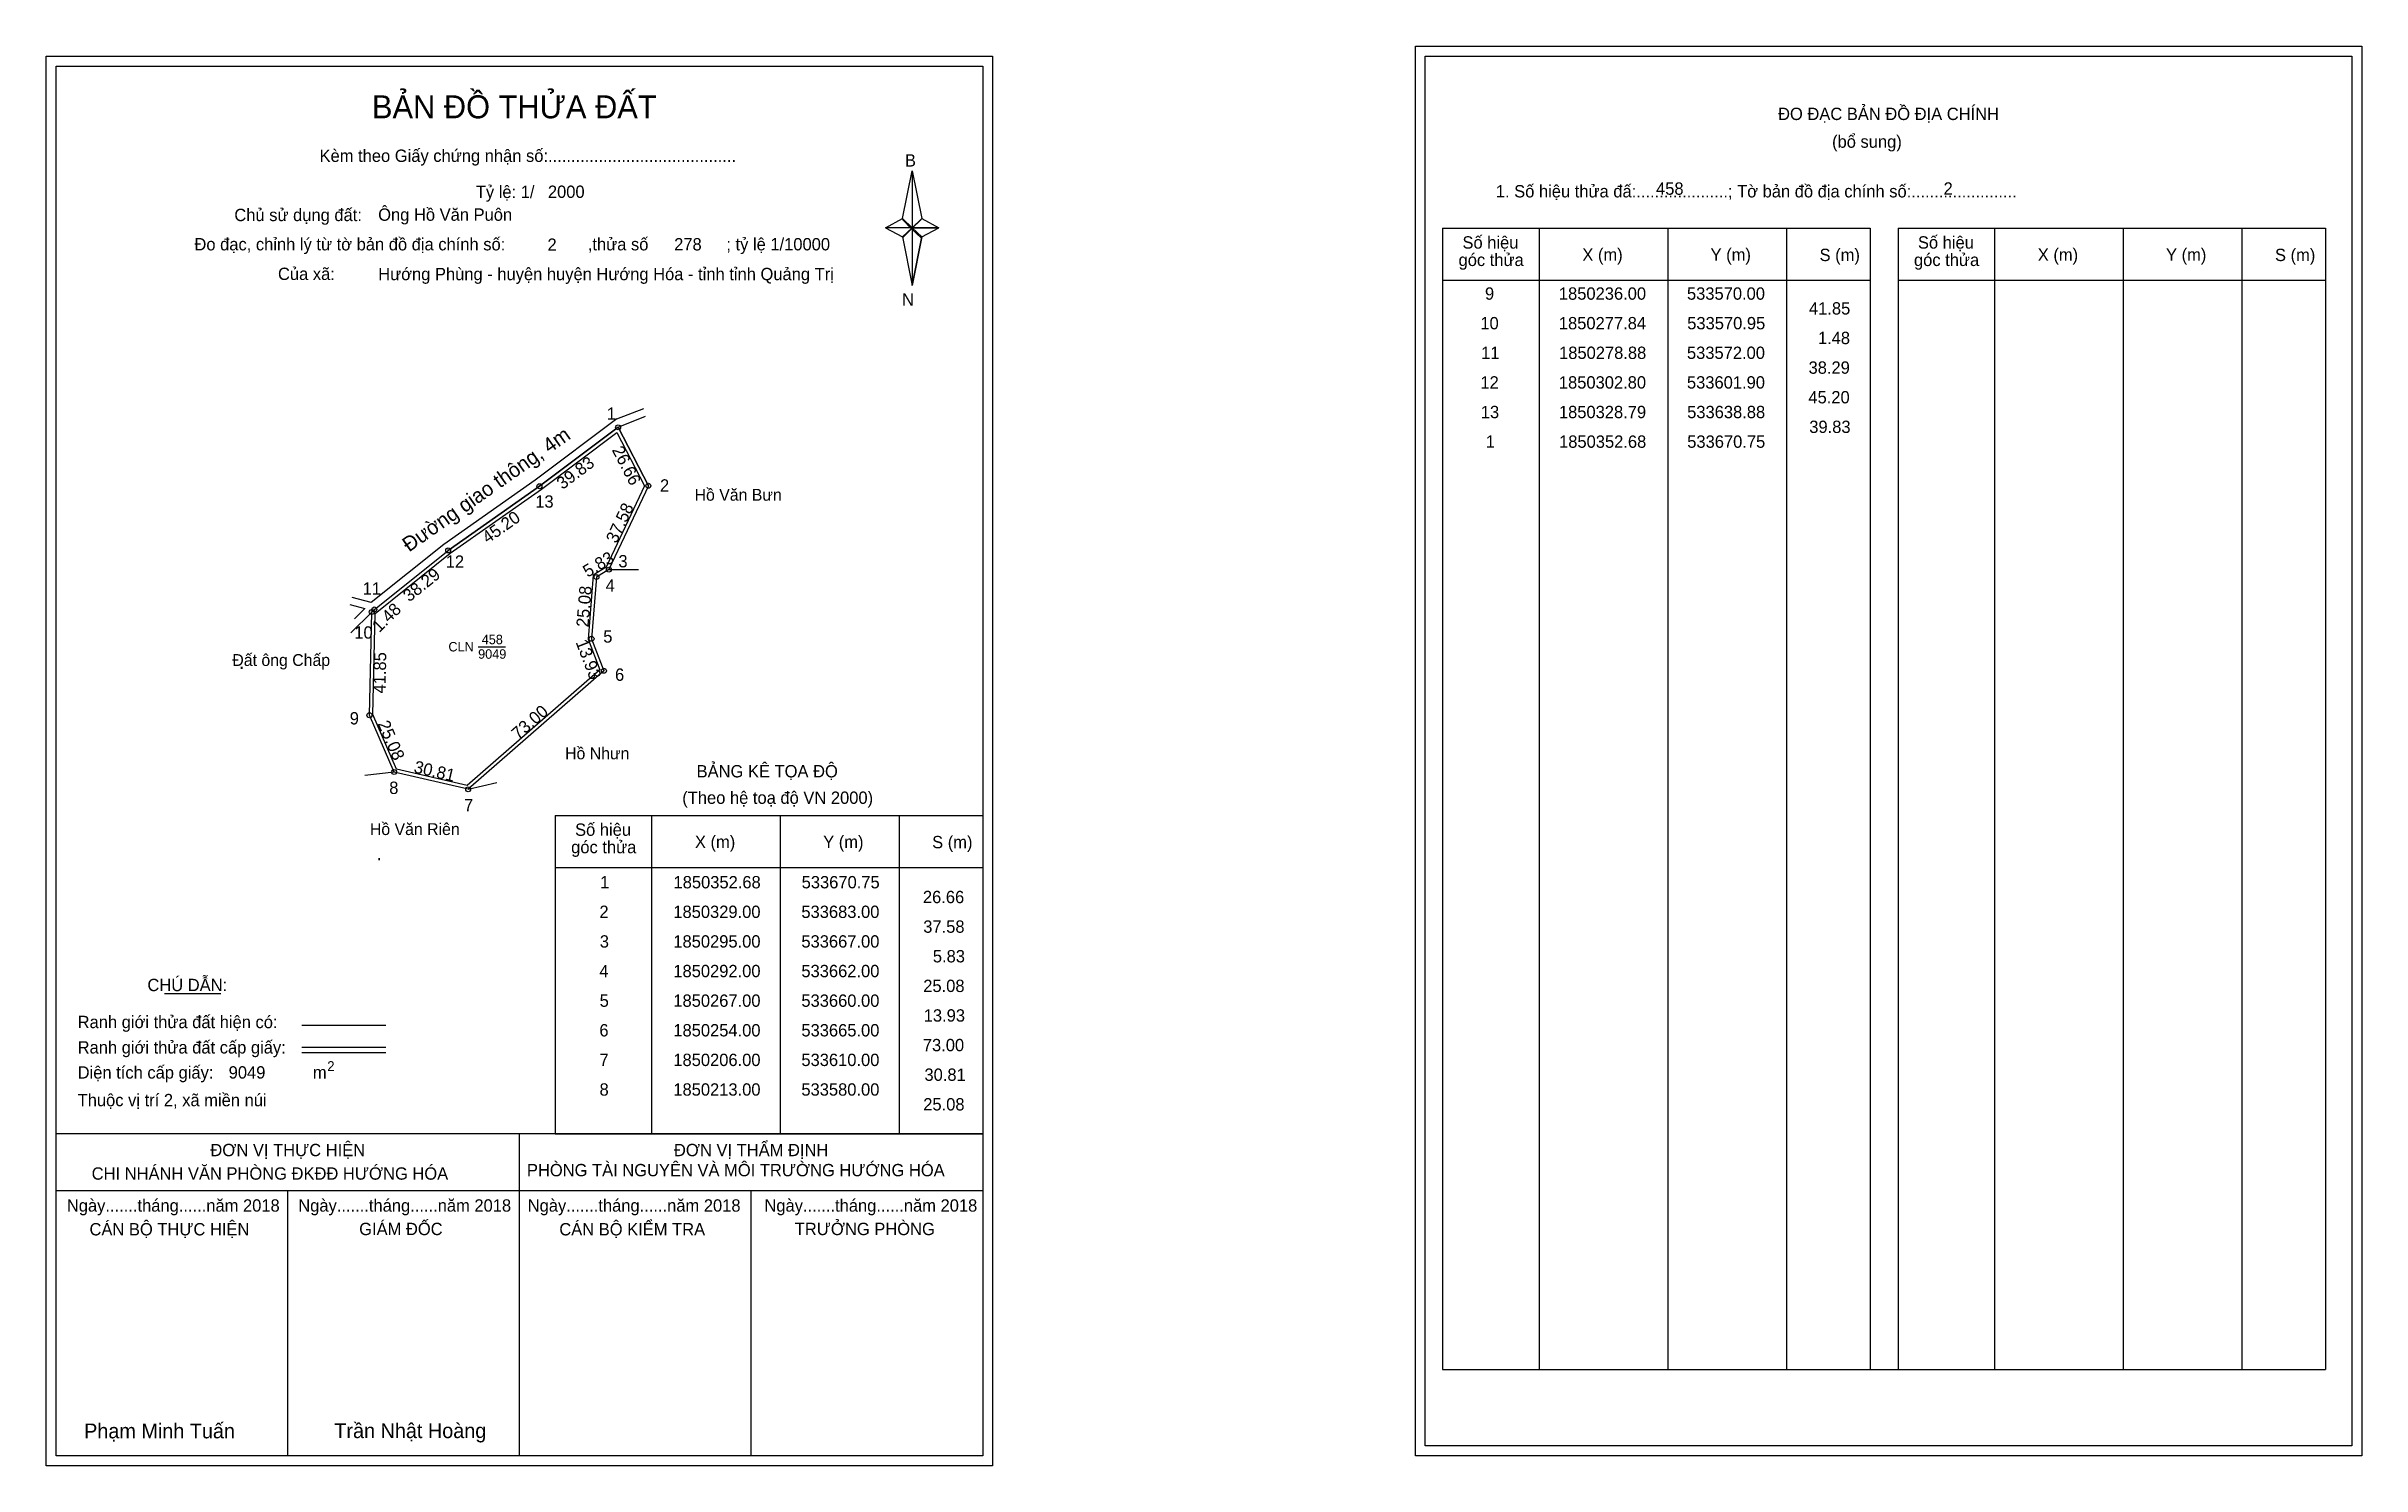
# Model space of a CAD drawing. Extents: x 533439 to 534377, y 1849932 to 1850507.
import ezdxf

# ---------------------------------------------------------------- set-up
doc = ezdxf.new("R2010")
doc.units = 0
for name, color, linetype in [('Level 1', 7, 'Continuous'), ('Level 10', 7, 'Continuous'), ('Level 11', 7, 'Continuous'), ('Level 13', 7, 'Continuous'), ('Level 27', 7, 'Continuous'), ('Level 3', 7, 'Continuous'), ('Level 36', 7, 'Continuous'), ('Level 49', 7, 'Continuous'), ('Level 53', 7, 'Continuous'), ('Level 55', 7, 'Continuous'), ('Level 6', 7, 'Continuous'), ('Level 60', 7, 'Continuous'), ('Level 63', 7, 'Continuous'), ('Level 9', 7, 'Continuous')]:
    doc.layers.add(name, color=color, linetype=linetype)

msp = doc.modelspace()

# ---------------------------------------------------------------- linework, layer by layer
at = {"layer": 'Level 1'}
for p, q in [((533997.74, 1850503.07), (533997.74, 1850503.07)), ((533443.09, 1850499.07), (533443.09, 1850499.07)), ((533785.94, 1850437.3), (533789.87, 1850456.58)), ((533789.87, 1850456.58), (533789.87, 1850433.53)), ((533789.87, 1850456.58), (533793.81, 1850437.3)), ((533779.05, 1850433.53), (533785.94, 1850437.3)), ((533785.94, 1850437.3), (533789.87, 1850433.53)), ((533789.58, 1850433.1), (533785.94, 1850436.86)), ((533793.51, 1850436.86), (533789.58, 1850433.1)), ((533789.58, 1850433.1), (533793.51, 1850436.86)), ((533793.81, 1850437.3), (533789.87, 1850433.53)), ((533789.87, 1850433.53), (533785.94, 1850429.85)), ((533789.58, 1850433.1), (533785.94, 1850429.41)), ((533785.94, 1850429.41), (533789.58, 1850433.1)), ((533785.94, 1850429.85), (533789.87, 1850410.13)), ((533793.51, 1850429.41), (533789.58, 1850433.1)), ((533789.87, 1850433.53), (533789.87, 1850410.13)), ((533789.87, 1850433.53), (533800.69, 1850433.53)), ((533789.87, 1850433.53), (533793.81, 1850429.85)), ((533793.81, 1850429.85), (533789.87, 1850410.13)), ((533793.81, 1850429.85), (533800.69, 1850433.53)), ((534004.8, 1850433.36), (534178.01, 1850433.36)), ((534043.98, 1849970.83), (534043.98, 1850433.36)), ((534096.13, 1849970.83), (534096.13, 1850433.36)), ((534144.07, 1850433.36), (534144.07, 1849970.83)), ((534178.01, 1850433.36), (534178.01, 1849970.83)), ((534189.32, 1850433.36), (534362.52, 1850433.36)), ((534228.5, 1849970.83), (534228.5, 1850433.36)), ((534280.64, 1849970.83), (534280.64, 1850433.36)), ((534328.59, 1850433.36), (534328.59, 1849970.83)), ((534362.52, 1850433.36), (534362.52, 1849970.83)), ((534004.8, 1850412.3), (534178.01, 1850412.3)), ((534189.32, 1850412.3), (534362.52, 1850412.3)), ((533645.28, 1850195.41), (533818.48, 1850195.41)), ((533684.46, 1850066.36), (533684.46, 1850195.41)), ((533736.6, 1850066.36), (533736.6, 1850195.41)), ((533784.55, 1850195.41), (533784.55, 1850066.36)), ((533645.28, 1850174.36), (533818.48, 1850174.36)), ((533486.93, 1850123.2), (533509.73, 1850123.2)), ((533542.66, 1850110.39), (533576.68, 1850110.39)), ((533542.66, 1850101.49), (533576.68, 1850101.49)), ((533542.66, 1850099.3), (533576.68, 1850099.3)), ((533656.75, 1850066.36), (533443.09, 1850066.36)), ((533818.48, 1850066.36), (533608.8, 1850066.36)), ((533630.79, 1849935.92), (533630.79, 1850066.36)), ((533645.28, 1850066.36), (533818.48, 1850066.36)), ((533818.49, 1850043.26), (533443.09, 1850043.26)), ((533536.94, 1849935.92), (533536.94, 1850043.26)), ((533724.64, 1849935.92), (533724.64, 1850043.26)), ((534004.8, 1849970.83), (534362.52, 1849970.83)), ((534373.14, 1849939.92), (534373.14, 1849939.92)), ((533818.48, 1849935.92), (533818.48, 1849935.92))]:
    msp.add_line(p, q, dxfattribs=at)
for points in [[(533785.94, 1850437.3), (533789.87, 1850456.58), (533789.87, 1850433.53)], [(533789.87, 1850433.53), (533793.81, 1850437.3), (533800.69, 1850433.53)], [(533779.05, 1850433.53), (533785.94, 1850429.85), (533789.87, 1850433.53)], [(533789.87, 1850433.53), (533789.87, 1850410.13), (533793.81, 1850429.85)]]:
    msp.add_lwpolyline(points, close=True, dxfattribs=at)
at = {"layer": 'Level 10'}
for p, q in [((533670.75, 1850352.68), (533638.88, 1850328.79)), ((533683, 1850329), (533670.75, 1850352.68)), ((533638.88, 1850328.79), (533601.9, 1850302.8))]:
    msp.add_line(p, q, dxfattribs=at)
for points in [[(533670.24, 1850356.06), (533637.12, 1850331.21), (533600.1, 1850305.2), (533570.66, 1850281.65), (533563.03, 1850283.7)], [(533670.24, 1850356.06), (533681.14, 1850360.34)], [(533562.03, 1850280.86), (533568.09, 1850279.23), (533563.92, 1850275.09)]]:
    msp.add_lwpolyline(points, dxfattribs=at)
for points in [[(533610, 1850206), (533580, 1850213), (533570, 1850236), (533570.95, 1850277.84), (533572, 1850278.88), (533601.9, 1850302.8), (533638.88, 1850328.79), (533670.75, 1850352.68), (533683, 1850329), (533667, 1850295), (533662, 1850292), (533660, 1850267), (533665, 1850254)], [(533609.62, 1850207.53), (533581, 1850214.2), (533571.41, 1850236.28), (533572.34, 1850277.24), (533572.93, 1850277.83), (533602.74, 1850301.68), (533639.7, 1850327.66), (533670.27, 1850350.57), (533681.44, 1850328.97), (533665.91, 1850295.98), (533660.66, 1850292.83), (533658.58, 1850266.79), (533663.34, 1850254.41)]]:
    msp.add_lwpolyline(points, close=True, dxfattribs=at)
at = {"layer": 'Level 11'}
for centre in [(533670.75, 1850352.68), (533638.88, 1850328.79), (533683, 1850329), (533601.9, 1850302.8), (533667, 1850295), (533662, 1850292), (533570.95, 1850277.84), (533572, 1850278.88), (533660, 1850267), (533665, 1850254), (533570, 1850236), (533580, 1850213), (533610, 1850206), (533610, 1850206)]:
    msp.add_circle(centre, 1, dxfattribs=at)
at = {"layer": 'Level 27'}
for p, q in [((533670.75, 1850352.68), (533681.85, 1850357.23)), ((533667, 1850295), (533679, 1850295)), ((533570.95, 1850277.84), (533562.43, 1850269.39)), ((533580, 1850213), (533568.09, 1850211.53)), ((533610, 1850206), (533621.67, 1850208.78))]:
    msp.add_line(p, q, dxfattribs=at)
at = {"layer": 'Level 3'}
for p, q in [((534004.8, 1850433.36), (534004.8, 1849970.83)), ((534189.32, 1850433.36), (534189.32, 1849970.83)), ((533645.28, 1850195.41), (533645.28, 1850066.36))]:
    msp.add_line(p, q, dxfattribs=at)
at = {"layer": 'Level 63'}
for points in [[(533439.09, 1850503.07), (533822.49, 1850503.07), (533822.49, 1849931.92), (533439.09, 1849931.92)], [(533993.74, 1850507.07), (534377.14, 1850507.07), (534377.14, 1849935.92), (533993.74, 1849935.92)], [(533997.74, 1850503.07), (534373.14, 1850503.07), (534373.14, 1849939.92), (533997.74, 1849939.92)], [(533443.09, 1850499.07), (533818.49, 1850499.07), (533818.49, 1849935.92), (533443.09, 1849935.92)]]:
    msp.add_lwpolyline(points, close=True, dxfattribs=at)
at = {"layer": 'Level 9'}
msp.add_line((533614.03, 1850263.77), (533625.15, 1850263.77), dxfattribs=at)

# ---------------------------------------------------------------- texts
at = {"layer": 'Level 1'}
for s, height, p in [('BẢN ĐỒ THỬA ĐẤT', 9.3313, (533571.02, 1850477.88)), ('ĐO ĐẠC BẢN ĐỒ ĐỊA CHÍNH', 5, (534140.69, 1850477.19)), ('Kèm theo Giấy chứng nhận số:.........................................', 5, (533549.79, 1850460.22)), ('(bổ sung)', 5, (534162.57, 1850465.95)), ('B', 5, (533786.96, 1850458.34)), ('1. Số hiệu thửa đấ:....................; Tờ bản đồ địa chính số:.......................', 5, (534026.35, 1850445.83)), ('Chủ sử dụng đất:', 5, (533515.27, 1850436.23)), ('Đo đạc, chỉnh lý từ tờ bản đồ địa chính số:                  ,thửa số                 ; tỷ lệ 1/10000', 5, (533499.1, 1850424.37)), ('Số hiệu', 5, (534012.83, 1850425.09)), ('Số hiệu', 5, (534197.35, 1850425.09)), ('Của xã:', 5, (533532.95, 1850412.37)), ('góc thửa', 5, (534011.25, 1850418.03)), ('X (m)', 5, (534061.4, 1850420.14)), ('Y (m)', 5, (534113.35, 1850420.14)), ('S (m)', 5, (534157.51, 1850420.04)), ('góc thửa', 5, (534195.76, 1850418.03)), ('X (m)', 5, (534245.91, 1850420.14)), ('Y (m)', 5, (534297.87, 1850420.14)), ('S (m)', 5, (534342.02, 1850420.04)), ('N', 5, (533785.76, 1850402)), ('BẢNG KÊ TỌA ĐỘ', 5, (533702.55, 1850210.82)), ('(Theo hệ toạ độ VN 2000)', 5, (533696.74, 1850200.1)), ('Số hiệu', 5, (533653.31, 1850187.15)), ('góc thửa', 5, (533651.73, 1850180.09)), ('X (m)', 5, (533701.87, 1850182.2)), ('Y (m)', 5, (533753.83, 1850182.2)), ('S (m)', 5, (533797.98, 1850182.1)), ('CHÚ DẪN:', 5, (533480.05, 1850124.21)), ('Ranh giới thửa đất hiện có:', 5, (533451.79, 1850109.21)), ('Ranh giới thửa đất cấp giấy:', 5, (533451.79, 1850098.93)), ('Diện tích cấp giấy:', 5, (533451.79, 1850088.77)), ('m', 5, (533547.1, 1850088.81)), ('2', 4, (533552.89, 1850091.83)), ('Thuộc vị trí 2, xã miền núi', 5, (533451.79, 1850077.57)), ('ĐƠN VỊ THỰC HIỆN', 5, (533505.56, 1850057.33)), ('ĐƠN VỊ THẨM ĐỊNH', 5, (533693.36, 1850057.33)), ('CHI NHÁNH VĂN PHÒNG ĐKĐĐ HƯỚNG HÓA', 5, (533457.47, 1850047.81)), ('PHÒNG TÀI NGUYÊN VÀ MÔI TRƯỜNG HƯỚNG HÓA', 5, (533633.81, 1850049.19)), ('Ngày.......tháng......năm 2018', 5, (533447.42, 1850034.86)), ('Ngày.......tháng......năm 2018', 5, (533541.17, 1850034.86)), ('Ngày.......tháng......năm 2018', 5, (533634.12, 1850034.86)), ('Ngày.......tháng......năm 2018', 5, (533730.03, 1850034.86)), ('CÁN BỘ THỰC HIỆN', 5, (533456.59, 1850025.23)), ('GIÁM ĐỐC', 5, (533565.85, 1850025.35)), ('CÁN BỘ KIỂM TRA', 5, (533646.93, 1850025.23)), ('TRƯỞNG PHÒNG', 5, (533742.31, 1850025.35)), ('Phạm Minh Tuấn', 6, (533454.41, 1849943)), ('Trần Nhật Hoàng', 6, (533555.79, 1849943.1))]:
    msp.add_text(s, height=height, dxfattribs=at).set_placement(p)
at = {"layer": 'Level 11'}
msp.add_text('Tỷ lệ: 1/', height=5, dxfattribs=at).set_placement((533613.1, 1850445.59))
at = {"layer": 'Level 13'}
for s, p in [('458', (533615.49, 1850264.79)), ('CLN', (533602, 1850261.85)), ('9049', (533614.03, 1850258.9))]:
    msp.add_text(s, height=3.84, dxfattribs=at).set_placement(p)
at = {"layer": 'Level 36'}
for p in [(533517.11, 1850254.78), (533572.81, 1850177.28)]:
    msp.add_text('.', height=6, dxfattribs=at).set_placement(p)
at = {"layer": 'Level 49'}
for s, height, rotation, p in [('Đường giao thông, 4m', 6, 35.10002, (533586.02, 1850301.94)), ('26.66', 5, 297.35317, (533668.12, 1850343.51)), ('39.83', 5, 36.85551, (533648.23, 1850327.25)), ('45.20', 5, 35.10002, (533617.91, 1850305.4)), ('37.58', 5, 64.79888, (533670.1, 1850305.35)), ('5.83', 5, 30.96376, (533658.4, 1850291.7)), ('38.29', 5, 38.65981, (533586.12, 1850281.7)), ('25.08', 5, 85.42608, (533658.76, 1850271.55)), ('1.48', 5, 44.72586, (533574.01, 1850269.27)), ('41.85', 5, 88.69929, (533576.47, 1850244.78)), ('13.93', 5, 291.03751, (533653.47, 1850265.6)), ('73.00', 5, 41.11209, (533630.29, 1850225.83)), ('25.08', 5, 293.49857, (533573.24, 1850232.57)), ('30.81', 5, 346.86598, (533587.71, 1850212.84))]:
    msp.add_text(s, height=height, rotation=rotation, dxfattribs=at).set_placement(p)
at = {"layer": 'Level 53'}
for s, p in [('9', (534021.95, 1850404.38)), ('1850236.00', (534051.89, 1850404.38)), ('533570.00', (534103.78, 1850404.38)), ('41.85', (534153.21, 1850398.38)), ('10', (534020.08, 1850392.38)), ('1850277.84', (534051.88, 1850392.38)), ('533570.95', (534103.89, 1850392.38)), ('1.48', (534156.84, 1850386.38)), ('11', (534020.4, 1850380.38)), ('1850278.88', (534051.97, 1850380.38)), ('533572.00', (534103.78, 1850380.38)), ('12', (534020.1, 1850368.38)), ('1850302.80', (534051.89, 1850368.38)), ('533601.90', (534103.78, 1850368.38)), ('38.29', (534153.04, 1850374.38)), ('13', (534020.26, 1850356.38)), ('1850328.79', (534051.91, 1850356.38)), ('533638.88', (534103.86, 1850356.38)), ('45.20', (534152.98, 1850362.38)), ('39.83', (534153.34, 1850350.38)), ('1', (534022.25, 1850344.38)), ('1850352.68', (534051.97, 1850344.38)), ('533670.75', (534103.89, 1850344.38)), ('1', (533663.48, 1850165.86)), ('1850352.68', (533693.2, 1850165.86)), ('533670.75', (533745.11, 1850165.86)), ('26.66', (533794.23, 1850159.86)), ('2', (533663.18, 1850153.86)), ('1850329.00', (533693.12, 1850153.86)), ('533683.00', (533745, 1850153.86)), ('3', (533663.33, 1850141.86)), ('1850295.00', (533693.12, 1850141.86)), ('533667.00', (533745, 1850141.86)), ('37.58', (533794.37, 1850147.86)), ('5.83', (533798.26, 1850135.86)), ('4', (533663.15, 1850129.86)), ('1850292.00', (533693.12, 1850129.86)), ('533662.00', (533745, 1850129.86)), ('25.08', (533794.37, 1850123.86)), ('5', (533663.27, 1850117.86)), ('1850267.00', (533693.12, 1850117.86)), ('533660.00', (533745, 1850117.86)), ('6', (533663.16, 1850105.86)), ('1850254.00', (533693.12, 1850105.86)), ('533665.00', (533745, 1850105.86)), ('13.93', (533794.56, 1850111.86)), ('7', (533663.19, 1850093.86)), ('1850206.00', (533693.12, 1850093.86)), ('533610.00', (533745, 1850093.86)), ('73.00', (533794.21, 1850099.86)), ('30.81', (533794.86, 1850087.86)), ('8', (533663.23, 1850081.86)), ('1850213.00', (533693.12, 1850081.86)), ('533580.00', (533745, 1850081.86)), ('25.08', (533794.37, 1850075.86))]:
    msp.add_text(s, height=5, dxfattribs=at).set_placement(p)
at = {"layer": 'Level 55'}
for s, height, p in [('455', 0.22, (533670.52, 1850352.46)), ('1', 0.8, (533670.53, 1850352.68)), ('0', 0.22, (533670.67, 1850352.46)), ('0', 0.22, (533670.67, 1850352.46)), ('13', 0.8, (533638.34, 1850328.79)), ('0', 0.22, (533638.8, 1850328.57)), ('0', 0.22, (533638.8, 1850328.57)), ('455', 0.22, (533682.77, 1850328.78)), ('2', 0.8, (533682.73, 1850329)), ('12', 0.8, (533601.33, 1850302.8)), ('0', 0.22, (533601.82, 1850302.58)), ('0', 0.22, (533601.82, 1850302.58)), ('3', 0.8, (533666.75, 1850295)), ('4', 0.8, (533661.72, 1850292)), ('460', 0.22, (533661.76, 1850291.78)), ('455', 0.22, (533666.77, 1850294.78)), ('460', 0.22, (533666.76, 1850294.78)), ('10', 0.8, (533570.38, 1850277.84)), ('0', 0.22, (533570.87, 1850277.62)), ('0', 0.22, (533570.87, 1850277.62)), ('0', 0.22, (533570.87, 1850277.62)), ('0', 0.22, (533570.87, 1850277.62)), ('11', 0.8, (533571.48, 1850278.88)), ('0', 0.22, (533571.92, 1850278.66)), ('0', 0.22, (533571.92, 1850278.66)), ('5', 0.8, (533659.74, 1850267)), ('460', 0.22, (533659.76, 1850266.78)), ('460', 0.22, (533664.76, 1850253.78)), ('6', 0.8, (533664.73, 1850254)), ('9', 0.8, (533569.73, 1850236)), ('0', 0.22, (533569.92, 1850235.78)), ('0', 0.22, (533569.92, 1850235.78)), ('8', 0.8, (533579.74, 1850213)), ('0', 0.22, (533579.92, 1850212.78)), ('0', 0.22, (533579.92, 1850212.78)), ('0', 0.22, (533579.92, 1850212.78)), ('460', 0.22, (533609.76, 1850205.78)), ('7', 0.8, (533609.73, 1850206)), ('0', 0.22, (533609.92, 1850205.78))]:
    msp.add_text(s, height=height, dxfattribs=at).set_placement(p)
at = {"layer": 'Level 6'}
for s, p in [('2000', (533642.3, 1850445.63)), ('458', (534091.25, 1850446.91)), ('2', (534207.74, 1850446.95)), ('Ông Hồ Văn Puôn', (533573.54, 1850436.37)), ('2', (533642.14, 1850424.19)), ('278', (533693.46, 1850424.35)), ('Hướng Phùng - huyện huyện Hướng Hóa - tỉnh tỉnh Quảng Trị', (533573.56, 1850412.29)), ('9049', (533512.97, 1850088.78))]:
    msp.add_text(s, height=5, dxfattribs=at).set_placement(p)
at = {"layer": 'Level 60'}
for s, p in [('Hồ Văn Bưn', (533701.72, 1850322.94)), ('Đất ông Chấp', (533514.46, 1850255.98)), ('Hồ Nhưn', (533649.26, 1850218.16)), ('Hồ Văn Riên', (533570.18, 1850187.47))]:
    msp.add_text(s, height=4.8, dxfattribs=at).set_placement(p)
at = {"layer": 'Level 9'}
for s, p in [('1', (533666.2, 1850355.75)), ('13', (533637.18, 1850320.11)), ('2', (533687.71, 1850326.62)), ('12', (533600.9, 1850295.77)), ('3', (533670.86, 1850295.93)), ('11', (533567.26, 1850284.87)), ('4', (533665.72, 1850286.13)), ('10', (533563.87, 1850267.04)), ('5', (533664.73, 1850265.42)), ('6', (533669.51, 1850249.96)), ('9', (533562.03, 1850232.27)), ('8', (533578.02, 1850204.11)), ('7', (533608.33, 1850197.1))]:
    msp.add_text(s, height=5, dxfattribs=at).set_placement(p)

doc.saveas('drawing.dxf')
